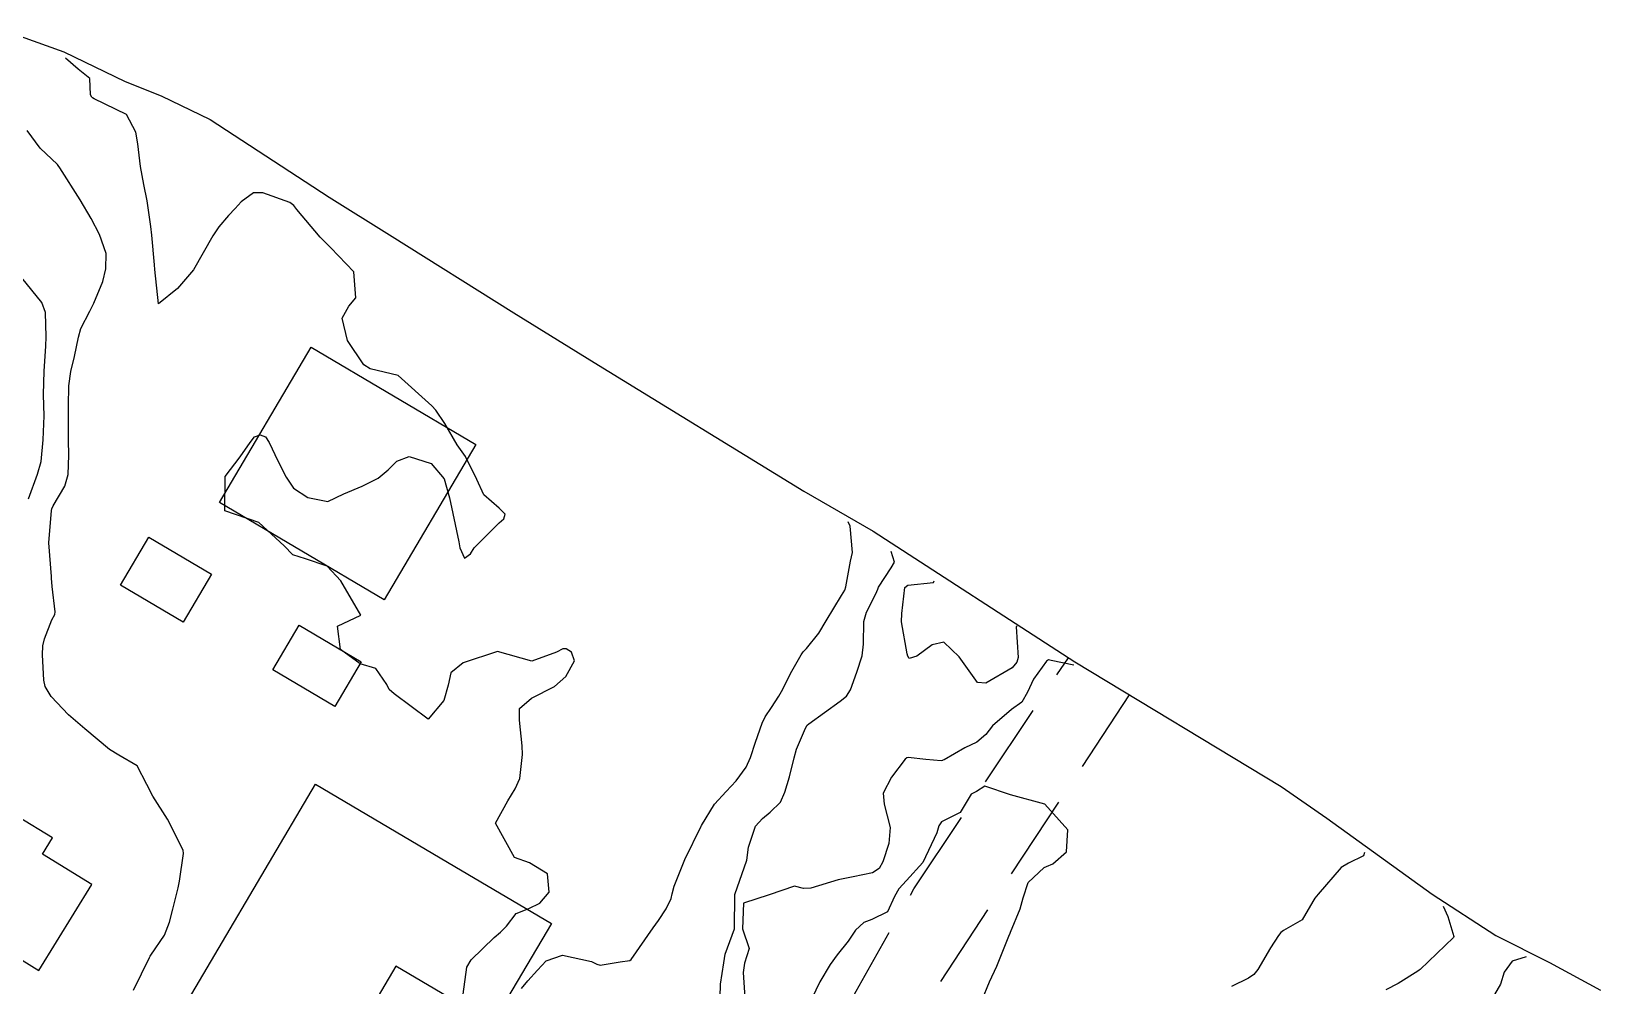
# Model space of a CAD drawing. Header units: metres. Extents: x 298520 to 308411, y 7433745 to 7450750.
# Drawn here: x 304393.5 to 304484.9, y 7440028.6 to 7440084.2 of the extents above; entities that cross this region are included whole.
import ezdxf

# ---------------------------------------------------------------- set-up
doc = ezdxf.new("R2010")
doc.units = ezdxf.units.M
doc.header["$LTSCALE"] = 10
doc.linetypes.add('DASHED', pattern=[0.75, 0.5, -0.25])
for name, color, linetype in [('Area', 45, 'Continuous'), ('Curvas de Nivel 1m', 11, 'Continuous'), ('Curvas de Nivel 5m', 15, 'Continuous'), ('Edificações', 30, 'Continuous'), ('Vias Secundárias', 230, 'DASHED')]:
    doc.layers.add(name, color=color, linetype=linetype)

msp = doc.modelspace()

# ---------------------------------------------------------------- linework, layer by layer
at = {"layer": 'Area'}
msp.add_polyline3d([(304392.059, 7440084.177, 777.798), (304395.366, 7440082.983, 761.29), (304398.932, 7440081.264, 761.419), (304401.027, 7440080.428, 772.4), (304403.9, 7440079.045, 769.042), (304410.826, 7440074.515, 762.003), (304414.352, 7440072.322, 762.083), (304421.596, 7440067.776, 762.053), (304426.277, 7440064.888, 762.103), (304438.501, 7440057.401, 762.332), (304442.548, 7440055.059, 775.553), (304454.305, 7440047.442, 763.223), (304466.319, 7440040.186, 776.143), (304468.976, 7440038.34, 775.944), (304475.125, 7440033.922, 763.384), (304478.839, 7440031.504, 770.592), (304481.961, 7440029.939, 761.151), (304484.945, 7440028.313, 781.892)], dxfattribs=at)
at = {"layer": 'Curvas de Nivel 1m', "flags": 128}
for points, elevation in [([(304418.645, 7440028.086), (304418.848, 7440029.662), (304419.1, 7440030.08), (304420.446, 7440031.386), (304420.809, 7440031.696), (304421.168, 7440032.053), (304421.729, 7440032.782), (304422.469, 7440033.08), (304423.112, 7440033.392), (304423.654, 7440034.022), (304423.561, 7440035.091), (304422.5, 7440035.732), (304421.639, 7440036.049), (304420.523, 7440038.06), (304421.251, 7440039.345), (304421.68, 7440040.049), (304421.946, 7440040.659), (304422.091, 7440042.045), (304422.075, 7440042.551), (304421.921, 7440044.047), (304421.921, 7440044.736), (304422.616, 7440045.332), (304423.968, 7440046.02), (304424.629, 7440046.596), (304425.136, 7440047.506), (304424.953, 7440048.007), (304424.646, 7440048.206), (304424.443, 7440048.216), (304424.086, 7440048.018), (304422.637, 7440047.483), (304420.643, 7440048.06), (304418.636, 7440047.385), (304417.918, 7440046.809), (304417.759, 7440046.099), (304417.518, 7440045.197), (304416.603, 7440044.11), (304414.617, 7440045.58), (304414.333, 7440045.847), (304414.186, 7440046.137), (304413.54, 7440047.055), (304412.635, 7440047.331), (304411.48, 7440048.172), (304411.306, 7440049.531), (304412.673, 7440050.16), (304411.503, 7440052.172), (304410.706, 7440053.019), (304409.457, 7440053.453), (304408.715, 7440053.683), (304408.212, 7440054.215), (304406.736, 7440055.562), (304404.743, 7440056.25), (304404.763, 7440058.25), (304405.637, 7440059.385), (304406.223, 7440060.236), (304406.471, 7440060.558), (304406.797, 7440060.677), (304407.122, 7440060.55), (304407.327, 7440060.222), (304407.83, 7440059.167), (304408.315, 7440058.214), (304408.756, 7440057.566), (304409.585, 7440057.031), (304410.749, 7440056.783), (304411.687, 7440057.237), (304412.758, 7440057.685), (304413.692, 7440058.146), (304414.27, 7440058.638), (304414.778, 7440059.133), (304415.487, 7440059.418), (304416.776, 7440059.011), (304417.537, 7440058.102), (304417.851, 7440057), (304418.042, 7440056.097), (304418.384, 7440054.435), (304418.446, 7440054.093), (304418.714, 7440053.497), (304419.062, 7440053.741), (304419.282, 7440054.082), (304420.738, 7440055.549), (304421.018, 7440055.78), (304421.083, 7440056.057), (304420.746, 7440056.393), (304419.849, 7440057.169), (304419.437, 7440058.08), (304418.783, 7440059.403), (304418.291, 7440060.095), (304417.578, 7440061.329), (304417.049, 7440062.108), (304416.817, 7440062.365), (304414.843, 7440064.13), (304413.214, 7440064.522), (304412.849, 7440064.759), (304411.891, 7440066.17), (304411.58, 7440067.468), (304411.981, 7440068.169), (304412.39, 7440068.665), (304412.268, 7440070.166), (304410.927, 7440071.576), (304410.308, 7440072.186), (304408.949, 7440073.798), (304408.777, 7440074.028), (304408.529, 7440074.206), (304406.968, 7440074.78), (304406.424, 7440074.78), (304405.706, 7440074.243), (304405.349, 7440073.854), (304404.951, 7440073.461), (304404.398, 7440072.801), (304404.045, 7440072.263), (304402.913, 7440070.28), (304401.98, 7440069.206), (304400.883, 7440068.3), (304400.664, 7440070.302), (304400.64, 7440070.578), (304400.486, 7440072.304), (304400.435, 7440072.811), (304400.227, 7440074.307), (304400.027, 7440075.255), (304399.834, 7440076.311), (304399.681, 7440077.628), (304399.55, 7440078.315), (304399.018, 7440079.335), (304397.129, 7440080.251), (304397.032, 7440080.305), (304396.984, 7440080.35), (304396.909, 7440080.476), (304396.878, 7440081.43), (304396.205, 7440081.971), (304395.463, 7440082.61)], 762), ([(304399.419, 7440028.315), (304400.353, 7440030.222), (304400.394, 7440030.301), (304400.434, 7440030.36), (304401.22, 7440031.518), (304401.524, 7440032.289), (304401.72, 7440033.032), (304402.028, 7440034.285), (304402.102, 7440034.668), (304402.34, 7440036.282), (304402.318, 7440036.468), (304401.413, 7440038.291), (304400.543, 7440039.615), (304400.191, 7440040.305), (304399.635, 7440041.386), (304398.57, 7440042.012), (304398.032, 7440042.335), (304396.591, 7440043.553), (304395.643, 7440044.36), (304394.614, 7440045.439), (304394.266, 7440046.022), (304394.192, 7440046.376), (304394.118, 7440047.859), (304394.132, 7440048.378), (304394.234, 7440048.792), (304394.666, 7440049.896), (304394.83, 7440050.209), (304394.863, 7440050.368), (304394.688, 7440051.833), (304394.639, 7440052.318), (304394.643, 7440052.371), (304394.635, 7440052.429), (304394.494, 7440054.373), (304394.64, 7440056.27), (304394.668, 7440056.371), (304394.745, 7440056.542), (304395.428, 7440057.692), (304395.623, 7440058.361), (304395.655, 7440059.487), (304395.634, 7440060.362), (304395.638, 7440061.528), (304395.627, 7440062.362), (304395.655, 7440063.537), (304395.774, 7440064.361), (304395.976, 7440065.234), (304396.212, 7440066.357), (304396.362, 7440066.861), (304396.878, 7440067.875), (304397.116, 7440068.347), (304397.631, 7440069.61), (304397.817, 7440070.336), (304397.826, 7440071.24), (304397.438, 7440072.342), (304396.947, 7440073.271), (304396.313, 7440074.357), (304395.128, 7440076.222), (304395.028, 7440076.37), (304394.983, 7440076.419), (304393.975, 7440077.367), (304393.22, 7440078.397)], 761), ([(304422.042, 7440028.41), (304422.415, 7440028.858), (304422.969, 7440029.488), (304423.481, 7440030.024), (304424.436, 7440030.357), (304426.118, 7440029.993), (304426.431, 7440029.84), (304426.631, 7440029.787), (304427.8, 7440029.976), (304428.35, 7440030.054), (304428.434, 7440030.111), (304429.724, 7440031.951), (304430.022, 7440032.384), (304430.47, 7440033.061), (304430.763, 7440033.653), (304430.832, 7440033.937), (304430.937, 7440034.385), (304431.552, 7440035.93), (304432.523, 7440037.885), (304432.542, 7440037.92), (304433.29, 7440039.164), (304433.971, 7440039.899), (304434.559, 7440040.511), (304435.131, 7440041.32), (304435.398, 7440041.882), (304435.687, 7440042.778), (304436.061, 7440043.875), (304436.242, 7440044.239), (304436.612, 7440044.786), (304437.043, 7440045.442), (304437.274, 7440045.863), (304437.722, 7440046.769), (304438.339, 7440047.853), (304438.466, 7440048.031), (304438.649, 7440048.228), (304439.38, 7440049.121), (304439.794, 7440049.833), (304440.688, 7440051.307), (304440.879, 7440051.63), (304440.941, 7440051.818), (304441.225, 7440053.305), (304441.326, 7440053.814), (304441.201, 7440055.353), (304441.073, 7440055.6)], 763), ([(304433.616, 7440027.908), (304433.65, 7440028.672), (304433.84, 7440029.906), (304433.918, 7440030.425), (304434.453, 7440031.9), (304434.483, 7440033.9), (304435.175, 7440035.89), (304435.266, 7440036.644), (304435.677, 7440037.883), (304436.084, 7440038.32), (304436.535, 7440038.692), (304437.137, 7440039.271), (304437.392, 7440039.862), (304437.67, 7440040.751), (304437.937, 7440041.856), (304438.077, 7440042.359), (304438.599, 7440043.59), (304438.694, 7440043.756), (304438.791, 7440043.847), (304440.616, 7440045.153), (304440.986, 7440045.45), (304441.215, 7440045.814), (304441.595, 7440046.849), (304441.906, 7440047.807), (304441.986, 7440048.474), (304442.005, 7440049.807), (304442.15, 7440050.334), (304442.689, 7440051.414), (304442.809, 7440051.682), (304442.853, 7440051.798), (304443.584, 7440052.917), (304443.792, 7440053.248), (304443.583, 7440053.88)], 764), ([(304454.243, 7440047.26), (304452.925, 7440047.535), (304452.764, 7440047.557), (304452.641, 7440047.488), (304451.877, 7440046.441), (304451.527, 7440045.691), (304451.21, 7440045.101), (304450.613, 7440044.68), (304449.489, 7440043.717), (304449.109, 7440043.209), (304448.589, 7440042.771), (304447.881, 7440042.44), (304446.67, 7440041.749), (304446.607, 7440041.715), (304446.572, 7440041.698), (304446.499, 7440041.678), (304445.619, 7440041.764), (304444.574, 7440041.872), (304444.497, 7440041.858), (304444.411, 7440041.782), (304443.614, 7440040.738), (304443.124, 7440039.794), (304443.185, 7440039.152), (304443.532, 7440037.79), (304443.447, 7440036.857), (304443.109, 7440035.794), (304442.881, 7440035.414), (304442.496, 7440035.15), (304441.375, 7440034.931), (304440.492, 7440034.749), (304438.912, 7440034.269), (304438.487, 7440034.249), (304437.96, 7440034.384), (304436.483, 7440033.87), (304434.975, 7440033.393), (304434.929, 7440031.893), (304435.303, 7440030.749), (304435.046, 7440029.891), (304434.97, 7440029.347), (304435.06, 7440027.89)], 764), ([(304448.879, 7440027.723), (304449.326, 7440028.809), (304449.739, 7440029.71), (304450.451, 7440031.467), (304450.517, 7440031.634), (304450.545, 7440031.699), (304451.1, 7440033.068), (304451.285, 7440033.692), (304451.584, 7440034.597), (304452.501, 7440035.476), (304452.645, 7440035.535), (304453.02, 7440035.675), (304453.805, 7440036.372), (304453.893, 7440037.666), (304452.545, 7440039.166), (304450.553, 7440039.7), (304449.048, 7440040.213), (304448.555, 7440039.889), (304448.448, 7440039.837), (304448.254, 7440039.733), (304447.604, 7440038.672), (304446.529, 7440038.135), (304446.375, 7440037.902), (304446.334, 7440037.753), (304446.258, 7440037.492), (304445.442, 7440035.766), (304444.492, 7440034.704), (304444.04, 7440034.232), (304443.785, 7440033.787), (304443.373, 7440032.888), (304442.462, 7440032.429), (304441.995, 7440032.269), (304441.504, 7440031.809), (304441.08, 7440031.181), (304440.438, 7440030.37), (304440.029, 7440029.826), (304439.437, 7440028.815), (304438.969, 7440027.842)], 763), ([(304471.173, 7440036.35), (304471.129, 7440036.148), (304470.249, 7440035.72), (304469.812, 7440035.47), (304468.487, 7440033.923), (304468.294, 7440033.683), (304468.175, 7440033.493), (304467.553, 7440032.413), (304466.457, 7440031.8), (304466.296, 7440031.672), (304466.175, 7440031.514), (304465.702, 7440030.778), (304464.954, 7440029.532), (304464.729, 7440029.235), (304464.425, 7440029.029), (304463.424, 7440028.544)], 763), ([(304475.773, 7440033.21), (304476.033, 7440032.619), (304476.395, 7440031.449), (304476.376, 7440031.391), (304474.434, 7440029.531), (304474.372, 7440029.482), (304474.295, 7440029.421), (304473.144, 7440028.711), (304472.416, 7440028.342)], 762), ([(304480.603, 7440030.26), (304479.785, 7440030.011), (304479.322, 7440029.361), (304479.108, 7440028.678), (304478.404, 7440027.458)], 761)]:
    msp.add_lwpolyline(points, dxfattribs=dict(at, elevation=elevation))
at = {"layer": 'Curvas de Nivel 5m', "flags": 128}
for points, elevation in [([(304393.309, 7440056.952), (304393.831, 7440058.384), (304394.036, 7440059.119), (304394.166, 7440060.379), (304394.208, 7440061.78), (304394.202, 7440062.379), (304394.173, 7440063.029), (304394.208, 7440064.38), (304394.311, 7440065.832), (304394.338, 7440066.378), (304394.298, 7440067.8), (304394.084, 7440068.382), (304392.904, 7440069.817)], 760), ([(304450.933, 7440049.52), (304450.883, 7440049.484), (304450.989, 7440047.697), (304450.908, 7440047.43), (304450.637, 7440047.099), (304449.117, 7440046.212), (304448.628, 7440046.236), (304447.56, 7440047.741), (304446.656, 7440048.592), (304445.977, 7440048.436), (304445.083, 7440047.773), (304444.642, 7440047.641), (304444.552, 7440047.781), (304444.515, 7440047.911), (304444.189, 7440049.785), (304444.206, 7440050.256), (304444.387, 7440051.783), (304444.554, 7440051.922), (304446.058, 7440052.078), (304446.093, 7440052.16)], 765)]:
    msp.add_lwpolyline(points, dxfattribs=dict(at, elevation=elevation))
at = {"layer": 'Edificações'}
for points in [[(304409.771, 7440065.789), (304419.379, 7440060.118), (304414.038, 7440051.07), (304404.43, 7440056.741)], [(304400.316, 7440054.721), (304403.973, 7440052.563), (304402.319, 7440049.761), (304398.662, 7440051.92)], [(304409.071, 7440049.581), (304412.698, 7440047.441), (304411.163, 7440044.839), (304407.536, 7440046.979)], [(304418.156, 7440035.534), (304423.791, 7440032.208), (304420.359, 7440026.394), (304414.724, 7440029.719), (304408.415, 7440019.031), (304417.443, 7440013.703), (304415.441, 7440010.311), (304406.413, 7440015.639), (304398.291, 7440020.432), (304410.034, 7440040.328)]]:
    msp.add_lwpolyline(points, close=True, dxfattribs=at)
msp.add_lwpolyline([(304392.082, 7440037.505), (304391.06, 7440038.135), (304387.971, 7440033.123), (304389.679, 7440032.071), (304388.879, 7440030.773), (304390.57, 7440029.731), (304391.37, 7440031.029), (304393.909, 7440029.465), (304396.997, 7440034.477), (304394.118, 7440036.251), (304394.698, 7440037.193), (304392.662, 7440038.447), (304392.082, 7440037.505)], dxfattribs=at)
at = {"layer": 'Vias Secundárias'}
msp.add_lwpolyline([(304429.933, 7440007.748), (304444.916, 7440034.217), (304453.922, 7440047.69)], dxfattribs=at)
at = {"layer": 'Vias Secundárias', "elevation": 766.628}
msp.add_lwpolyline([(304457.471, 7440045.53), (304444.244, 7440025.476), (304438.334, 7440013.258), (304434.033, 7440005.317)], dxfattribs=at)

doc.saveas('drawing.dxf')
